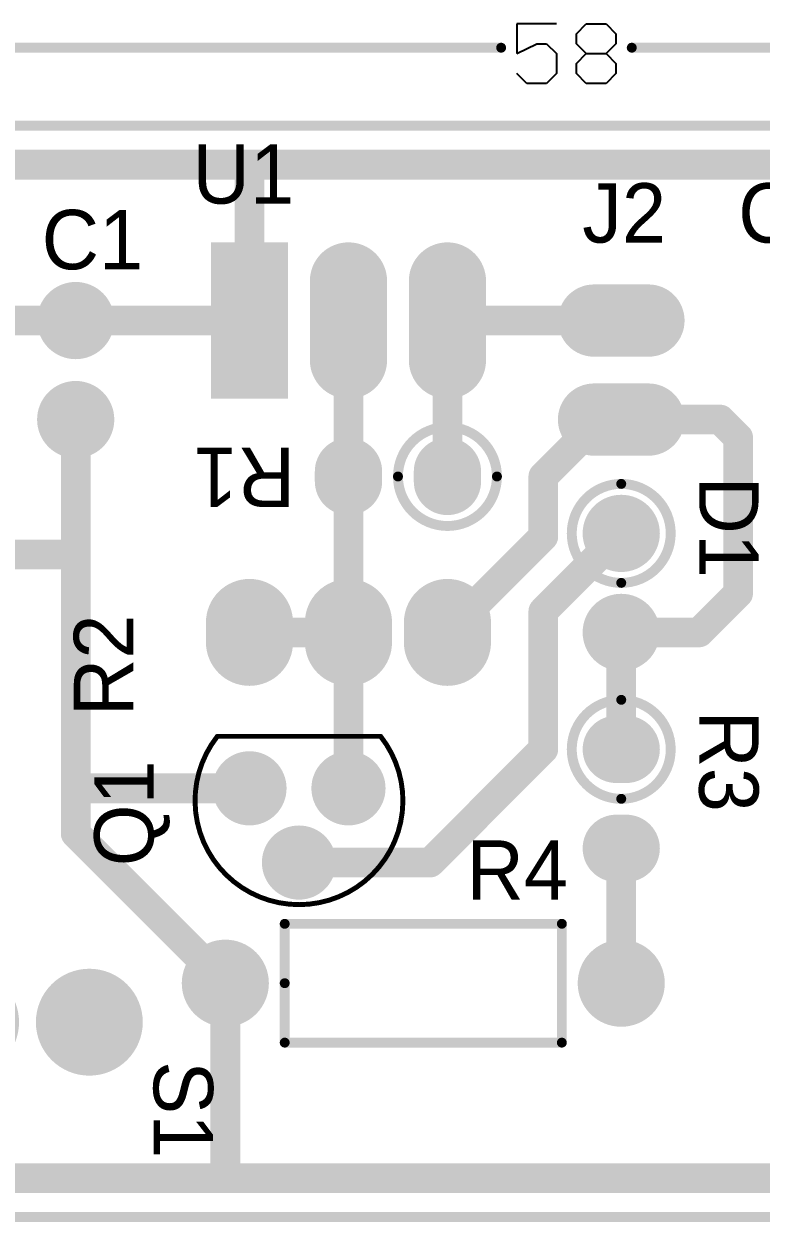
# Model space of a CAD drawing. Header units: millimetres. Extents: x 9.9 to 70.9, y 5.9 to 36.6.
# Drawn here: x 24.67 to 43.59, y 5.87 to 36.61 of the extents above; entities that cross this region are included whole.
import ezdxf

# ---------------------------------------------------------------- set-up
doc = ezdxf.new("R2010")
doc.units = ezdxf.units.MM
for name, color, linetype in [('BottomLayer', 5, 'Continuous'), ('BottomSolder', 6, 'Continuous'), ('Mechanical1', 6, 'Continuous'), ('MultiLayer', 9, 'Continuous'), ('PadHoleLayer', 156, 'Continuous'), ('TopLayer', 1, 'Continuous'), ('TopOverlay', 2, 'Continuous'), ('TopSolder', 216, 'Continuous')]:
    doc.layers.add(name, color=color, linetype=linetype)

# ---------------------------------------------------------------- blocks, each defined once
blk = doc.blocks.new('CAP_CER_1')
at = {"layer": 'BottomLayer', "const_width": 0.8889999999999999}
for points in [[(-2.0955, 0, 1), (-1.2065, 0, 1)], [(0.4445, 0, 1), (1.3335, 0, 1)]]:
    blk.add_lwpolyline(points, format="xyb", close=True, dxfattribs=at)
at = {"layer": 'BottomSolder', "const_width": 0.9905999999999999}
for points in [[(-2.1463, 0, 1), (-1.1557, 0, 1)], [(0.3937, 0, 1), (1.3843, 0, 1)]]:
    blk.add_lwpolyline(points, format="xyb", close=True, dxfattribs=at)
at = {"layer": 'MultiLayer', "const_width": 0.8889999999999999}
for points in [[(-2.0955, 0, 1), (-1.2065, 0, 1)], [(0.4445, 0, 1), (1.3335, 0, 1)]]:
    blk.add_lwpolyline(points, format="xyb", close=True, dxfattribs=at)
at = {"layer": 'PadHoleLayer', "const_width": 0.3999992}
for points in [[(-1.8509996, 0, 1), (-1.4510004, 0, 1)], [(0.6890004, 0, 1), (1.0889996, 0, 1)]]:
    blk.add_lwpolyline(points, format="xyb", close=True, dxfattribs=at)
at = {"layer": 'TopLayer', "const_width": 0.8889999999999999}
for points in [[(-2.0955, 0, 1), (-1.2065, 0, 1)], [(0.4445, 0, 1), (1.3335, 0, 1)]]:
    blk.add_lwpolyline(points, format="xyb", close=True, dxfattribs=at)
at = {"layer": 'TopSolder', "const_width": 0.9905999999999999}
for points in [[(-2.1463, 0, 1), (-1.1557, 0, 1)], [(0.3937, 0, 1), (1.3843, 0, 1)]]:
    blk.add_lwpolyline(points, format="xyb", close=True, dxfattribs=at)
blk = doc.blocks.new('DO_41_VERTICAL_5')
at = {"layer": 'BottomLayer', "const_width": 0.8889999999999999}
for points in [[(-1.7145, 0, 1), (-0.8254999999999999, 0, 1)], [(0.8254999999999999, 0, 1), (1.7145, 0, 1)]]:
    blk.add_lwpolyline(points, format="xyb", close=True, dxfattribs=at)
at = {"layer": 'BottomSolder', "const_width": 0.9905999999999999}
for points in [[(-1.7653, 0, 1), (-0.7746999999999999, 0, 1)], [(0.7746999999999999, 0, 1), (1.7653, 0, 1)]]:
    blk.add_lwpolyline(points, format="xyb", close=True, dxfattribs=at)
at = {"layer": 'MultiLayer', "const_width": 0.8889999999999999}
for points in [[(-1.7145, 0, 1), (-0.8254999999999999, 0, 1)], [(0.8254999999999999, 0, 1), (1.7145, 0, 1)]]:
    blk.add_lwpolyline(points, format="xyb", close=True, dxfattribs=at)
at = {"layer": 'PadHoleLayer', "const_width": 0.499999}
for points in [[(-1.5199995, 0, 1), (-1.0200005, 0, 1)], [(1.0200005, 0, 1), (1.5199995, 0, 1)]]:
    blk.add_lwpolyline(points, format="xyb", close=True, dxfattribs=at)
at = {"layer": 'TopLayer', "const_width": 0.8889999999999999}
for points in [[(-1.7145, 0, 1), (-0.8254999999999999, 0, 1)], [(0.8254999999999999, 0, 1), (1.7145, 0, 1)]]:
    blk.add_lwpolyline(points, format="xyb", close=True, dxfattribs=at)
at = {"layer": 'TopOverlay'}
for points, const_width in [([(2.54, 0, 1), (0, 0, 1)], 0.254), ([(-0.0635, 0, 1), (0.0635, 0, 1)], 0.127), ([(2.4765, 0, 1), (2.6035, 0, 1)], 0.127)]:
    blk.add_lwpolyline(points, format="xyb", close=True, dxfattribs=dict(at, const_width=const_width))
at = {"layer": 'TopSolder', "const_width": 0.9905999999999999}
for points in [[(-1.7653, 0, 1), (-0.7746999999999999, 0, 1)], [(0.7746999999999999, 0, 1), (1.7653, 0, 1)]]:
    blk.add_lwpolyline(points, format="xyb", close=True, dxfattribs=at)
blk = doc.blocks.new('HEADER_1X2_8')
at = {"layer": 'BottomLayer', "const_width": 1.651}
for points in [[(0.6985, 1.27), (-0.6985, 1.27)], [(0.6985, -1.27), (-0.6985, -1.27)]]:
    blk.add_lwpolyline(points, dxfattribs=at)
at = {"layer": 'BottomLayer', "const_width": 0.8254999999999999}
for points in [[(-1.11125, 1.27, 1), (-0.28575, 1.27, 1)], [(0.28575, 1.27, 1), (1.11125, 1.27, 1)], [(-1.11125, -1.27, 1), (-0.28575, -1.27, 1)], [(0.28575, -1.27, 1), (1.11125, -1.27, 1)]]:
    blk.add_lwpolyline(points, format="xyb", close=True, dxfattribs=at)
at = {"layer": 'BottomSolder', "const_width": 1.8542}
for points in [[(0.6985, 1.27), (-0.6985, 1.27)], [(0.6985, -1.27), (-0.6985, -1.27)]]:
    blk.add_lwpolyline(points, dxfattribs=at)
at = {"layer": 'BottomSolder', "const_width": 0.9270999999999999}
for points in [[(-1.16205, 1.27, 1), (-0.23495, 1.27, 1)], [(0.23495, 1.27, 1), (1.16205, 1.27, 1)], [(-1.16205, -1.27, 1), (-0.23495, -1.27, 1)], [(0.23495, -1.27, 1), (1.16205, -1.27, 1)]]:
    blk.add_lwpolyline(points, format="xyb", close=True, dxfattribs=at)
at = {"layer": 'MultiLayer', "const_width": 1.651}
for points in [[(0.6985, 1.27), (-0.6985, 1.27)], [(0.6985, -1.27), (-0.6985, -1.27)]]:
    blk.add_lwpolyline(points, dxfattribs=at)
at = {"layer": 'MultiLayer', "const_width": 0.8254999999999999}
for points in [[(-1.11125, 1.27, 1), (-0.28575, 1.27, 1)], [(0.28575, 1.27, 1), (1.11125, 1.27, 1)], [(-1.11125, -1.27, 1), (-0.28575, -1.27, 1)], [(0.28575, -1.27, 1), (1.11125, -1.27, 1)]]:
    blk.add_lwpolyline(points, format="xyb", close=True, dxfattribs=at)
at = {"layer": 'PadHoleLayer', "const_width": 0.4499991}
for points in [[(-0.22500082, 1.27, 1), (0.22500082, 1.27, 1)], [(-0.22500082, -1.27, 1), (0.22500082, -1.27, 1)]]:
    blk.add_lwpolyline(points, format="xyb", close=True, dxfattribs=at)
at = {"layer": 'TopLayer', "const_width": 1.651}
for points in [[(0.6985, 1.27), (-0.6985, 1.27)], [(0.6985, -1.27), (-0.6985, -1.27)]]:
    blk.add_lwpolyline(points, dxfattribs=at)
at = {"layer": 'TopLayer', "const_width": 0.8254999999999999}
for points in [[(-1.11125, 1.27, 1), (-0.28575, 1.27, 1)], [(0.28575, 1.27, 1), (1.11125, 1.27, 1)], [(-1.11125, -1.27, 1), (-0.28575, -1.27, 1)], [(0.28575, -1.27, 1), (1.11125, -1.27, 1)]]:
    blk.add_lwpolyline(points, format="xyb", close=True, dxfattribs=at)
at = {"layer": 'TopSolder', "const_width": 1.8542}
for points in [[(0.6985, 1.27), (-0.6985, 1.27)], [(0.6985, -1.27), (-0.6985, -1.27)]]:
    blk.add_lwpolyline(points, dxfattribs=at)
at = {"layer": 'TopSolder', "const_width": 0.9270999999999999}
for points in [[(-1.16205, 1.27, 1), (-0.23495, 1.27, 1)], [(0.23495, 1.27, 1), (1.16205, 1.27, 1)], [(-1.16205, -1.27, 1), (-0.23495, -1.27, 1)], [(0.23495, -1.27, 1), (1.16205, -1.27, 1)]]:
    blk.add_lwpolyline(points, format="xyb", close=True, dxfattribs=at)
blk = doc.blocks.new('TO_92_10')
at = {"layer": 'BottomLayer', "const_width": 0.8499983}
for points in [[(-0.42500042, 0.9524999999999999, 1), (0.42500042, 0.9524999999999999, 1)], [(-1.69500042, -0.9524999999999999, 1), (-0.84499958, -0.9524999999999999, 1)], [(0.84499958, -0.9524999999999999, 1), (1.69500042, -0.9524999999999999, 1)]]:
    blk.add_lwpolyline(points, format="xyb", close=True, dxfattribs=at)
at = {"layer": 'BottomSolder', "const_width": 0.9515982999999999}
for points in [[(-0.4758004199999999, 0.9524999999999999, 1), (0.4758004199999999, 0.9524999999999999, 1)], [(-1.74580042, -0.9524999999999999, 1), (-0.7941995799999999, -0.9524999999999999, 1)], [(0.7941995799999999, -0.9524999999999999, 1), (1.74580042, -0.9524999999999999, 1)]]:
    blk.add_lwpolyline(points, format="xyb", close=True, dxfattribs=at)
at = {"layer": 'MultiLayer', "const_width": 0.8499983}
for points in [[(-0.42500042, 0.9524999999999999, 1), (0.42500042, 0.9524999999999999, 1)], [(-1.69500042, -0.9524999999999999, 1), (-0.84499958, -0.9524999999999999, 1)], [(0.84499958, -0.9524999999999999, 1), (1.69500042, -0.9524999999999999, 1)]]:
    blk.add_lwpolyline(points, format="xyb", close=True, dxfattribs=at)
at = {"layer": 'PadHoleLayer', "const_width": 0.3999992}
for points in [[(-0.1999996, 0.9524999999999999, 1), (0.1999996, 0.9524999999999999, 1)], [(-1.4699996, -0.9524999999999999, 1), (-1.0700004, -0.9524999999999999, 1)], [(1.0700004, -0.9524999999999999, 1), (1.4699996, -0.9524999999999999, 1)]]:
    blk.add_lwpolyline(points, format="xyb", close=True, dxfattribs=at)
at = {"layer": 'TopLayer', "const_width": 0.8499983}
for points in [[(-0.42500042, 0.9524999999999999, 1), (0.42500042, 0.9524999999999999, 1)], [(-1.69500042, -0.9524999999999999, 1), (-0.84499958, -0.9524999999999999, 1)], [(0.84499958, -0.9524999999999999, 1), (1.69500042, -0.9524999999999999, 1)]]:
    blk.add_lwpolyline(points, format="xyb", close=True, dxfattribs=at)
at = {"layer": 'TopOverlay', "const_width": 0.127}
blk.add_lwpolyline([(-2.09447892, -2.28598476, -2.055919774864083), (2.10159854, -2.27694744)], format="xyb", dxfattribs=at)
blk.add_lwpolyline([(2.09449924, -2.286), (-2.09449924, -2.286)], dxfattribs=at)
at = {"layer": 'TopOverlay', "const_width": 0.0635}
for points in [[(-2.12624924, -2.286, 1), (-2.06274924, -2.286, 1)], [(-2.12622892, -2.28598476, 1), (-2.06272892, -2.28598476, 1)], [(2.06274924, -2.286, 1), (2.12624924, -2.286, 1)], [(2.06984854, -2.27694744, 1), (2.13334854, -2.27694744, 1)]]:
    blk.add_lwpolyline(points, format="xyb", close=True, dxfattribs=at)
at = {"layer": 'TopSolder', "const_width": 0.9515982999999999}
for points in [[(-0.4758004199999999, 0.9524999999999999, 1), (0.4758004199999999, 0.9524999999999999, 1)], [(-1.74580042, -0.9524999999999999, 1), (-0.7941995799999999, -0.9524999999999999, 1)], [(0.7941995799999999, -0.9524999999999999, 1), (1.74580042, -0.9524999999999999, 1)]]:
    blk.add_lwpolyline(points, format="xyb", close=True, dxfattribs=at)
blk = doc.blocks.new('RES_VERTICAL_12')
at = {"layer": 'BottomLayer', "const_width": 1.524}
for points in [[(-1.27, 0.127), (-1.27, -0.127)], [(1.27, 0.127), (1.27, -0.127)]]:
    blk.add_lwpolyline(points, dxfattribs=at)
at = {"layer": 'BottomLayer', "const_width": 0.762}
for points in [[(-1.651, 0.127, 1), (-0.8889999999999999, 0.127, 1)], [(-1.651, -0.127, 1), (-0.8889999999999999, -0.127, 1)], [(0.8889999999999999, 0.127, 1), (1.651, 0.127, 1)], [(0.8889999999999999, -0.127, 1), (1.651, -0.127, 1)]]:
    blk.add_lwpolyline(points, format="xyb", close=True, dxfattribs=at)
at = {"layer": 'BottomSolder', "const_width": 1.7272}
for points in [[(-1.27, 0.127), (-1.27, -0.127)], [(1.27, 0.127), (1.27, -0.127)]]:
    blk.add_lwpolyline(points, dxfattribs=at)
at = {"layer": 'BottomSolder', "const_width": 0.8635999999999999}
for points in [[(-1.7018, 0.127, 1), (-0.8382, 0.127, 1)], [(0.8382, 0.127, 1), (1.7018, 0.127, 1)], [(-1.7018, -0.127, 1), (-0.8382, -0.127, 1)], [(0.8382, -0.127, 1), (1.7018, -0.127, 1)]]:
    blk.add_lwpolyline(points, format="xyb", close=True, dxfattribs=at)
at = {"layer": 'MultiLayer', "const_width": 1.524}
for points in [[(-1.27, 0.127), (-1.27, -0.127)], [(1.27, 0.127), (1.27, -0.127)]]:
    blk.add_lwpolyline(points, dxfattribs=at)
at = {"layer": 'MultiLayer', "const_width": 0.762}
for points in [[(-1.651, 0.127, 1), (-0.8889999999999999, 0.127, 1)], [(-1.651, -0.127, 1), (-0.8889999999999999, -0.127, 1)], [(0.8889999999999999, 0.127, 1), (1.651, 0.127, 1)], [(0.8889999999999999, -0.127, 1), (1.651, -0.127, 1)]]:
    blk.add_lwpolyline(points, format="xyb", close=True, dxfattribs=at)
at = {"layer": 'PadHoleLayer', "const_width": 0.3999992}
for points in [[(-1.4699996, 0, 1), (-1.0700004, 0, 1)], [(1.0700004, 0, 1), (1.4699996, 0, 1)]]:
    blk.add_lwpolyline(points, format="xyb", close=True, dxfattribs=at)
at = {"layer": 'TopLayer', "const_width": 1.524}
for points in [[(-1.27, 0.127), (-1.27, -0.127)], [(1.27, 0.127), (1.27, -0.127)]]:
    blk.add_lwpolyline(points, dxfattribs=at)
at = {"layer": 'TopLayer', "const_width": 0.762}
for points in [[(-1.651, 0.127, 1), (-0.8889999999999999, 0.127, 1)], [(-1.651, -0.127, 1), (-0.8889999999999999, -0.127, 1)], [(0.8889999999999999, 0.127, 1), (1.651, 0.127, 1)], [(0.8889999999999999, -0.127, 1), (1.651, -0.127, 1)]]:
    blk.add_lwpolyline(points, format="xyb", close=True, dxfattribs=at)
at = {"layer": 'TopOverlay'}
for points, const_width in [([(2.54, 0, 1), (0, 0, 1)], 0.254), ([(-0.0635, 0, 1), (0.0635, 0, 1)], 0.127), ([(2.4765, 0, 1), (2.6035, 0, 1)], 0.127)]:
    blk.add_lwpolyline(points, format="xyb", close=True, dxfattribs=dict(at, const_width=const_width))
at = {"layer": 'TopSolder', "const_width": 1.7272}
for points in [[(-1.27, 0.127), (-1.27, -0.127)], [(1.27, 0.127), (1.27, -0.127)]]:
    blk.add_lwpolyline(points, dxfattribs=at)
at = {"layer": 'TopSolder', "const_width": 0.8635999999999999}
for points in [[(-1.7018, 0.127, 1), (-0.8382, 0.127, 1)], [(0.8382, 0.127, 1), (1.7018, 0.127, 1)], [(-1.7018, -0.127, 1), (-0.8382, -0.127, 1)], [(0.8382, -0.127, 1), (1.7018, -0.127, 1)]]:
    blk.add_lwpolyline(points, format="xyb", close=True, dxfattribs=at)
blk = doc.blocks.new('TRIMPOT_13')
at = {"layer": 'BottomLayer', "const_width": 2.032}
for points in [[(-2.54, -0.254), (-2.54, 0.254)], [(0, -0.254), (0, 0.254)], [(2.54, -0.254), (2.54, 0.254)]]:
    blk.add_lwpolyline(points, dxfattribs=at)
at = {"layer": 'BottomLayer', "const_width": 1.016}
for points in [[(-3.048, 0.254, 1), (-2.032, 0.254, 1)], [(-0.508, 0.254, 1), (0.508, 0.254, 1)], [(2.032, 0.254, 1), (3.048, 0.254, 1)], [(-3.048, -0.254, 1), (-2.032, -0.254, 1)], [(-0.508, -0.254, 1), (0.508, -0.254, 1)], [(2.032, -0.254, 1), (3.048, -0.254, 1)]]:
    blk.add_lwpolyline(points, format="xyb", close=True, dxfattribs=at)
at = {"layer": 'BottomSolder', "const_width": 2.2352}
for points in [[(-2.54, -0.254), (-2.54, 0.254)], [(0, -0.254), (0, 0.254)], [(2.54, -0.254), (2.54, 0.254)]]:
    blk.add_lwpolyline(points, dxfattribs=at)
at = {"layer": 'BottomSolder', "const_width": 1.1176}
for points in [[(-3.0988, 0.254, 1), (-1.9812, 0.254, 1)], [(-0.5588, 0.254, 1), (0.5588, 0.254, 1)], [(1.9812, 0.254, 1), (3.0988, 0.254, 1)], [(-3.0988, -0.254, 1), (-1.9812, -0.254, 1)], [(-0.5588, -0.254, 1), (0.5588, -0.254, 1)], [(1.9812, -0.254, 1), (3.0988, -0.254, 1)]]:
    blk.add_lwpolyline(points, format="xyb", close=True, dxfattribs=at)
at = {"layer": 'MultiLayer', "const_width": 2.032}
for points in [[(-2.54, -0.254), (-2.54, 0.254)], [(0, -0.254), (0, 0.254)], [(2.54, -0.254), (2.54, 0.254)]]:
    blk.add_lwpolyline(points, dxfattribs=at)
at = {"layer": 'MultiLayer', "const_width": 1.016}
for points in [[(-3.048, 0.254, 1), (-2.032, 0.254, 1)], [(-0.508, 0.254, 1), (0.508, 0.254, 1)], [(2.032, 0.254, 1), (3.048, 0.254, 1)], [(-3.048, -0.254, 1), (-2.032, -0.254, 1)], [(-0.508, -0.254, 1), (0.508, -0.254, 1)], [(2.032, -0.254, 1), (3.048, -0.254, 1)]]:
    blk.add_lwpolyline(points, format="xyb", close=True, dxfattribs=at)
at = {"layer": 'PadHoleLayer', "const_width": 0.3175}
for points in [[(-2.69875, 0, 1), (-2.38125, 0, 1)], [(-0.15875, 0, 1), (0.15875, 0, 1)], [(2.38125, 0, 1), (2.69875, 0, 1)]]:
    blk.add_lwpolyline(points, format="xyb", close=True, dxfattribs=at)
at = {"layer": 'TopLayer', "const_width": 2.032}
for points in [[(-2.54, -0.254), (-2.54, 0.254)], [(0, -0.254), (0, 0.254)], [(2.54, -0.254), (2.54, 0.254)]]:
    blk.add_lwpolyline(points, dxfattribs=at)
at = {"layer": 'TopLayer', "const_width": 1.016}
for points in [[(-3.048, 0.254, 1), (-2.032, 0.254, 1)], [(-0.508, 0.254, 1), (0.508, 0.254, 1)], [(2.032, 0.254, 1), (3.048, 0.254, 1)], [(-3.048, -0.254, 1), (-2.032, -0.254, 1)], [(-0.508, -0.254, 1), (0.508, -0.254, 1)], [(2.032, -0.254, 1), (3.048, -0.254, 1)]]:
    blk.add_lwpolyline(points, format="xyb", close=True, dxfattribs=at)
at = {"layer": 'TopSolder', "const_width": 2.2352}
for points in [[(-2.54, -0.254), (-2.54, 0.254)], [(0, -0.254), (0, 0.254)], [(2.54, -0.254), (2.54, 0.254)]]:
    blk.add_lwpolyline(points, dxfattribs=at)
at = {"layer": 'TopSolder', "const_width": 1.1176}
for points in [[(-3.0988, 0.254, 1), (-1.9812, 0.254, 1)], [(-0.5588, 0.254, 1), (0.5588, 0.254, 1)], [(1.9812, 0.254, 1), (3.0988, 0.254, 1)], [(-3.0988, -0.254, 1), (-1.9812, -0.254, 1)], [(-0.5588, -0.254, 1), (0.5588, -0.254, 1)], [(1.9812, -0.254, 1), (3.0988, -0.254, 1)]]:
    blk.add_lwpolyline(points, format="xyb", close=True, dxfattribs=at)
blk = doc.blocks.new('RES_VERTICAL_14')
at = {"layer": 'BottomLayer', "const_width": 1.524}
for points in [[(-1.27, 0.127), (-1.27, -0.127)], [(1.27, 0.127), (1.27, -0.127)]]:
    blk.add_lwpolyline(points, dxfattribs=at)
at = {"layer": 'BottomLayer', "const_width": 0.762}
for points in [[(-1.651, 0.127, 1), (-0.8889999999999999, 0.127, 1)], [(-1.651, -0.127, 1), (-0.8889999999999999, -0.127, 1)], [(0.8889999999999999, 0.127, 1), (1.651, 0.127, 1)], [(0.8889999999999999, -0.127, 1), (1.651, -0.127, 1)]]:
    blk.add_lwpolyline(points, format="xyb", close=True, dxfattribs=at)
at = {"layer": 'BottomSolder', "const_width": 1.7272}
for points in [[(-1.27, 0.127), (-1.27, -0.127)], [(1.27, 0.127), (1.27, -0.127)]]:
    blk.add_lwpolyline(points, dxfattribs=at)
at = {"layer": 'BottomSolder', "const_width": 0.8635999999999999}
for points in [[(-1.7018, 0.127, 1), (-0.8382, 0.127, 1)], [(0.8382, 0.127, 1), (1.7018, 0.127, 1)], [(-1.7018, -0.127, 1), (-0.8382, -0.127, 1)], [(0.8382, -0.127, 1), (1.7018, -0.127, 1)]]:
    blk.add_lwpolyline(points, format="xyb", close=True, dxfattribs=at)
at = {"layer": 'MultiLayer', "const_width": 1.524}
for points in [[(-1.27, 0.127), (-1.27, -0.127)], [(1.27, 0.127), (1.27, -0.127)]]:
    blk.add_lwpolyline(points, dxfattribs=at)
at = {"layer": 'MultiLayer', "const_width": 0.762}
for points in [[(-1.651, 0.127, 1), (-0.8889999999999999, 0.127, 1)], [(-1.651, -0.127, 1), (-0.8889999999999999, -0.127, 1)], [(0.8889999999999999, 0.127, 1), (1.651, 0.127, 1)], [(0.8889999999999999, -0.127, 1), (1.651, -0.127, 1)]]:
    blk.add_lwpolyline(points, format="xyb", close=True, dxfattribs=at)
at = {"layer": 'PadHoleLayer', "const_width": 0.3999992}
for points in [[(-1.4699996, 0, 1), (-1.0700004, 0, 1)], [(1.0700004, 0, 1), (1.4699996, 0, 1)]]:
    blk.add_lwpolyline(points, format="xyb", close=True, dxfattribs=at)
at = {"layer": 'TopLayer', "const_width": 1.524}
for points in [[(-1.27, 0.127), (-1.27, -0.127)], [(1.27, 0.127), (1.27, -0.127)]]:
    blk.add_lwpolyline(points, dxfattribs=at)
at = {"layer": 'TopLayer', "const_width": 0.762}
for points in [[(-1.651, 0.127, 1), (-0.8889999999999999, 0.127, 1)], [(-1.651, -0.127, 1), (-0.8889999999999999, -0.127, 1)], [(0.8889999999999999, 0.127, 1), (1.651, 0.127, 1)], [(0.8889999999999999, -0.127, 1), (1.651, -0.127, 1)]]:
    blk.add_lwpolyline(points, format="xyb", close=True, dxfattribs=at)
at = {"layer": 'TopOverlay'}
for points, const_width in [([(2.54, 0, 1), (0, 0, 1)], 0.254), ([(-0.0635, 0, 1), (0.0635, 0, 1)], 0.127), ([(2.4765, 0, 1), (2.6035, 0, 1)], 0.127)]:
    blk.add_lwpolyline(points, format="xyb", close=True, dxfattribs=dict(at, const_width=const_width))
at = {"layer": 'TopSolder', "const_width": 1.7272}
for points in [[(-1.27, 0.127), (-1.27, -0.127)], [(1.27, 0.127), (1.27, -0.127)]]:
    blk.add_lwpolyline(points, dxfattribs=at)
at = {"layer": 'TopSolder', "const_width": 0.8635999999999999}
for points in [[(-1.7018, 0.127, 1), (-0.8382, 0.127, 1)], [(0.8382, 0.127, 1), (1.7018, 0.127, 1)], [(-1.7018, -0.127, 1), (-0.8382, -0.127, 1)], [(0.8382, -0.127, 1), (1.7018, -0.127, 1)]]:
    blk.add_lwpolyline(points, format="xyb", close=True, dxfattribs=at)
blk = doc.blocks.new('RES_A_____400____15')
at = {"layer": 'BottomLayer', "const_width": 1.016}
for points in [[(-0.508, 0, 1), (0.508, 0, 1)], [(9.652, 0, 1), (10.668, 0, 1)]]:
    blk.add_lwpolyline(points, format="xyb", close=True, dxfattribs=at)
at = {"layer": 'BottomSolder', "const_width": 1.1176}
for points in [[(-0.5588, 0, 1), (0.5588, 0, 1)], [(9.601199999999999, 0, 1), (10.7188, 0, 1)]]:
    blk.add_lwpolyline(points, format="xyb", close=True, dxfattribs=at)
at = {"layer": 'MultiLayer', "const_width": 1.016}
for points in [[(-0.508, 0, 1), (0.508, 0, 1)], [(9.652, 0, 1), (10.668, 0, 1)]]:
    blk.add_lwpolyline(points, format="xyb", close=True, dxfattribs=at)
at = {"layer": 'PadHoleLayer', "const_width": 0.3999992}
for points in [[(-0.1999996, 0, 1), (0.1999996, 0, 1)], [(9.9600004, 0, 1), (10.3599996, 0, 1)]]:
    blk.add_lwpolyline(points, format="xyb", close=True, dxfattribs=at)
at = {"layer": 'TopLayer', "const_width": 1.016}
for points in [[(-0.508, 0, 1), (0.508, 0, 1)], [(9.652, 0, 1), (10.668, 0, 1)]]:
    blk.add_lwpolyline(points, format="xyb", close=True, dxfattribs=at)
at = {"layer": 'TopOverlay', "const_width": 0.254}
for points in [[(1.524, 1.524), (8.636, 1.524)], [(1.524, 0), (1.524, 1.524)], [(8.636, -1.524), (8.636, 1.524)], [(1.524, -1.524), (1.524, 0)], [(1.524, -1.524), (8.636, -1.524)]]:
    blk.add_lwpolyline(points, dxfattribs=at)
at = {"layer": 'TopOverlay', "const_width": 0.127}
for points in [[(1.4605, 1.524, 1), (1.5875, 1.524, 1)], [(1.4605, 1.524, 1), (1.5875, 1.524, 1)], [(8.5725, 1.524, 1), (8.699499999999999, 1.524, 1)], [(8.5725, 1.524, 1), (8.699499999999999, 1.524, 1)], [(1.4605, 0, 1), (1.5875, 0, 1)], [(1.4605, 0, 1), (1.5875, 0, 1)], [(1.4605, -1.524, 1), (1.5875, -1.524, 1)], [(1.4605, -1.524, 1), (1.5875, -1.524, 1)], [(8.5725, -1.524, 1), (8.699499999999999, -1.524, 1)], [(8.5725, -1.524, 1), (8.699499999999999, -1.524, 1)]]:
    blk.add_lwpolyline(points, format="xyb", close=True, dxfattribs=at)
at = {"layer": 'TopSolder', "const_width": 1.1176}
for points in [[(-0.5588, 0, 1), (0.5588, 0, 1)], [(9.601199999999999, 0, 1), (10.7188, 0, 1)]]:
    blk.add_lwpolyline(points, format="xyb", close=True, dxfattribs=at)
blk = doc.blocks.new('SWITCH_20')
at = {"layer": 'BottomLayer', "const_width": 1.27}
for points in [[(-6.984999999999999, 0, 1), (-5.715, 0, 1)], [(-3.81, 0, 1), (-2.54, 0, 1)], [(-0.635, 0, 1), (0.635, 0, 1)], [(2.54, 0, 1), (3.81, 0, 1)], [(5.715, 0, 1), (6.984999999999999, 0, 1)]]:
    blk.add_lwpolyline(points, format="xyb", close=True, dxfattribs=at)
at = {"layer": 'BottomSolder', "const_width": 1.3716}
for points in [[(-7.035799999999999, 0, 1), (-5.6642, 0, 1)], [(-3.8608, 0, 1), (-2.4892, 0, 1)], [(-0.6858, 0, 1), (0.6858, 0, 1)], [(2.4892, 0, 1), (3.8608, 0, 1)], [(5.6642, 0, 1), (7.035799999999999, 0, 1)]]:
    blk.add_lwpolyline(points, format="xyb", close=True, dxfattribs=at)
at = {"layer": 'MultiLayer', "const_width": 1.27}
for points in [[(-6.984999999999999, 0, 1), (-5.715, 0, 1)], [(-3.81, 0, 1), (-2.54, 0, 1)], [(-0.635, 0, 1), (0.635, 0, 1)], [(2.54, 0, 1), (3.81, 0, 1)], [(5.715, 0, 1), (6.984999999999999, 0, 1)]]:
    blk.add_lwpolyline(points, format="xyb", close=True, dxfattribs=at)
at = {"layer": 'PadHoleLayer'}
for points, const_width in [([(-6.72500052, 0, 1), (-5.974999479999999, 0, 1)], 0.7499985), ([(5.974999479999999, 0, 1), (6.72500052, 0, 1)], 0.7499985), ([(-3.4249995, 0, 1), (-2.9250005, 0, 1)], 0.499999), ([(-0.2499995, 0, 1), (0.2499995, 0, 1)], 0.499999), ([(2.9250005, 0, 1), (3.4249995, 0, 1)], 0.499999)]:
    blk.add_lwpolyline(points, format="xyb", close=True, dxfattribs=dict(at, const_width=const_width))
at = {"layer": 'TopLayer', "const_width": 1.27}
for points in [[(-6.984999999999999, 0, 1), (-5.715, 0, 1)], [(-3.81, 0, 1), (-2.54, 0, 1)], [(-0.635, 0, 1), (0.635, 0, 1)], [(2.54, 0, 1), (3.81, 0, 1)], [(5.715, 0, 1), (6.984999999999999, 0, 1)]]:
    blk.add_lwpolyline(points, format="xyb", close=True, dxfattribs=at)
at = {"layer": 'TopSolder', "const_width": 1.3716}
for points in [[(-7.035799999999999, 0, 1), (-5.6642, 0, 1)], [(-3.8608, 0, 1), (-2.4892, 0, 1)], [(-0.6858, 0, 1), (0.6858, 0, 1)], [(2.4892, 0, 1), (3.8608, 0, 1)], [(5.6642, 0, 1), (7.035799999999999, 0, 1)]]:
    blk.add_lwpolyline(points, format="xyb", close=True, dxfattribs=at)
blk = doc.blocks.new('TO_220_21')
at = {"layer": 'BottomLayer', "const_width": 1.778}
for points in [[(1.016, -2.54), (-1.016, -2.54)], [(1.016, -5.08), (-1.016, -5.08)]]:
    blk.add_lwpolyline(points, dxfattribs=at)
at = {"layer": 'BottomLayer', "const_width": 0.8889999999999999}
for points in [[(-1.4605, -2.54, 1), (-0.5715, -2.54, 1)], [(0.5715, -2.54, 1), (1.4605, -2.54, 1)], [(-1.4605, -5.08, 1), (-0.5715, -5.08, 1)], [(0.5715, -5.08, 1), (1.4605, -5.08, 1)]]:
    blk.add_lwpolyline(points, format="xyb", close=True, dxfattribs=at)
at = {"layer": 'BottomLayer'}
blk.add_solid([(-1.905, -0.8889999999999999), (1.905, -0.8889999999999999), (-1.905, 0.8889999999999999), (1.905, 0.8889999999999999)], dxfattribs=at)
at = {"layer": 'BottomSolder', "const_width": 1.9812}
for points in [[(1.016, -2.54), (-1.016, -2.54)], [(1.016, -5.08), (-1.016, -5.08)]]:
    blk.add_lwpolyline(points, dxfattribs=at)
at = {"layer": 'BottomSolder', "const_width": 0.9905999999999999}
for points in [[(-1.5113, -2.54, 1), (-0.5206999999999999, -2.54, 1)], [(0.5206999999999999, -2.54, 1), (1.5113, -2.54, 1)], [(-1.5113, -5.08, 1), (-0.5206999999999999, -5.08, 1)], [(0.5206999999999999, -5.08, 1), (1.5113, -5.08, 1)]]:
    blk.add_lwpolyline(points, format="xyb", close=True, dxfattribs=at)
at = {"layer": 'BottomSolder'}
blk.add_solid([(-2.0066, -0.9905999999999999), (2.0066, -0.9905999999999999), (-2.0066, 0.9905999999999999), (2.0066, 0.9905999999999999)], dxfattribs=at)
at = {"layer": 'MultiLayer', "const_width": 1.778}
for points in [[(1.016, -2.54), (-1.016, -2.54)], [(1.016, -5.08), (-1.016, -5.08)]]:
    blk.add_lwpolyline(points, dxfattribs=at)
at = {"layer": 'MultiLayer', "const_width": 0.8889999999999999}
for points in [[(-1.4605, -2.54, 1), (-0.5715, -2.54, 1)], [(0.5715, -2.54, 1), (1.4605, -2.54, 1)], [(-1.4605, -5.08, 1), (-0.5715, -5.08, 1)], [(0.5715, -5.08, 1), (1.4605, -5.08, 1)]]:
    blk.add_lwpolyline(points, format="xyb", close=True, dxfattribs=at)
at = {"layer": 'MultiLayer'}
blk.add_solid([(-1.905, -0.8889999999999999), (1.905, -0.8889999999999999), (-1.905, 0.8889999999999999), (1.905, 0.8889999999999999)], dxfattribs=at)
at = {"layer": 'PadHoleLayer', "const_width": 0.4499991}
for points in [[(-0.22500082, 0, 1), (0.22500082, 0, 1)], [(-0.22500082, -2.54, 1), (0.22500082, -2.54, 1)], [(-0.22500082, -5.08, 1), (0.22500082, -5.08, 1)]]:
    blk.add_lwpolyline(points, format="xyb", close=True, dxfattribs=at)
at = {"layer": 'TopLayer', "const_width": 1.778}
for points in [[(1.016, -2.54), (-1.016, -2.54)], [(1.016, -5.08), (-1.016, -5.08)]]:
    blk.add_lwpolyline(points, dxfattribs=at)
at = {"layer": 'TopLayer', "const_width": 0.8889999999999999}
for points in [[(-1.4605, -2.54, 1), (-0.5715, -2.54, 1)], [(0.5715, -2.54, 1), (1.4605, -2.54, 1)], [(-1.4605, -5.08, 1), (-0.5715, -5.08, 1)], [(0.5715, -5.08, 1), (1.4605, -5.08, 1)]]:
    blk.add_lwpolyline(points, format="xyb", close=True, dxfattribs=at)
at = {"layer": 'TopLayer'}
blk.add_solid([(-1.905, -0.8889999999999999), (1.905, -0.8889999999999999), (-1.905, 0.8889999999999999), (1.905, 0.8889999999999999)], dxfattribs=at)
at = {"layer": 'TopSolder', "const_width": 1.9812}
for points in [[(1.016, -2.54), (-1.016, -2.54)], [(1.016, -5.08), (-1.016, -5.08)]]:
    blk.add_lwpolyline(points, dxfattribs=at)
at = {"layer": 'TopSolder', "const_width": 0.9905999999999999}
for points in [[(-1.5113, -2.54, 1), (-0.5206999999999999, -2.54, 1)], [(0.5206999999999999, -2.54, 1), (1.5113, -2.54, 1)], [(-1.5113, -5.08, 1), (-0.5206999999999999, -5.08, 1)], [(0.5206999999999999, -5.08, 1), (1.5113, -5.08, 1)]]:
    blk.add_lwpolyline(points, format="xyb", close=True, dxfattribs=at)
at = {"layer": 'TopSolder'}
blk.add_solid([(-2.0066, -0.9905999999999999), (2.0066, -0.9905999999999999), (-2.0066, 0.9905999999999999), (2.0066, 0.9905999999999999)], dxfattribs=at)

msp = doc.modelspace()

# ---------------------------------------------------------------- linework, layer by layer
at = {"layer": 'BottomLayer', "const_width": 0.762}
for points in [[(19.0000001, 33.00000004), (30.46000004, 33.00000004)], [(30.46000004, 29.00000042), (30.46000004, 33.00000004)], [(30.46000004, 33.00000004), (52.00000014, 33.00000004)], [(22.00000172, 29.00000042), (25.9999988, 29.00000042)], [(25.9999988, 29.00000042), (30.46000004, 29.00000042)], [(33.00000004, 25.0000008), (33.00000004, 29.00000042)], [(35.54000004, 29.00000042), (39.99999874, 29.00000042)], [(35.54000004, 25.0000008), (35.54000004, 29.00000042)], [(25.9999988, 22.99999972), (25.9999988, 26.46000042)], [(38.0000002, 25.0000008), (39.45999982, 26.46000042)], [(39.45999982, 26.46000042), (39.99999874, 26.46000042)], [(39.99999874, 26.46000042), (42.53999873999999, 26.46000042)], [(42.53999873999999, 26.46000042), (43.00000035999999, 25.9999988)], [(43.00000035999999, 22.00000172), (43.00000035999999, 25.9999988)], [(33.00000004, 21.00000118), (33.00000004, 25.0000008)], [(38.0000002, 23.46000134), (38.0000002, 25.0000008)], [(35.54000004, 21.00000118), (38.0000002, 23.46000134)], [(38.0000002, 21.5400001), (40.00000128, 23.54000118)], [(22.99999972, 22.99999972), (25.9999988, 22.99999972)], [(25.9999988, 16.99999902), (25.9999988, 22.99999972)], [(41.99999982, 21.00000118), (43.00000035999999, 22.00000172)], [(38.0000002, 17.99999956), (38.0000002, 21.5400001)], [(30.46000004, 21.00000118), (33.00000004, 21.00000118)], [(33.00000004, 16.99999902), (33.00000004, 21.00000118)], [(40.00000128, 17.99999956), (40.00000128, 21.00000118)], [(40.00000128, 21.00000118), (41.99999982, 21.00000118)], [(35.09499966, 15.09499902), (38.0000002, 17.99999956)], [(25.9999988, 16.99999902), (30.46000004, 16.99999902)], [(25.9999988, 15.84000134), (25.9999988, 16.99999902)], [(25.9999988, 15.84000134), (29.84000128, 11.99999886)], [(40.00000128, 11.99999886), (40.00000128, 15.45999956)], [(31.73000004, 15.09499902), (35.09499966, 15.09499902)], [(29.84000128, 7.00000124), (29.84000128, 11.99999886)], [(12.9999994, 7.00000124), (29.84000128, 7.00000124)], [(29.84000128, 7.00000124), (45.00000144, 7.00000124)]]:
    msp.add_lwpolyline(points, dxfattribs=at)
at = {"layer": 'BottomLayer', "const_width": 0.381}
for points in [[(30.26950004, 33.00000004, 1), (30.65050004, 33.00000004, 1)], [(30.26950004, 33.00000004, 1), (30.65050004, 33.00000004, 1)], [(30.26950004, 33.00000004, 1), (30.65050004, 33.00000004, 1)], [(25.8094988, 29.00000042, 1), (26.1904988, 29.00000042, 1)], [(25.8094988, 29.00000042, 1), (26.1904988, 29.00000042, 1)], [(30.26950004, 29.00000042, 1), (30.65050004, 29.00000042, 1)], [(30.26950004, 29.00000042, 1), (30.65050004, 29.00000042, 1)], [(32.80950004, 29.00000042, 1), (33.19050004, 29.00000042, 1)], [(35.34950004, 29.00000042, 1), (35.73050004, 29.00000042, 1)], [(35.34950004, 29.00000042, 1), (35.73050004, 29.00000042, 1)], [(39.80949874, 29.00000042, 1), (40.19049874, 29.00000042, 1)], [(25.8094988, 26.46000042, 1), (26.1904988, 26.46000042, 1)], [(39.26949982, 26.46000042, 1), (39.65049982, 26.46000042, 1)], [(39.26949982, 26.46000042, 1), (39.65049982, 26.46000042, 1)], [(39.80949874, 26.46000042, 1), (40.19049874, 26.46000042, 1)], [(39.80949874, 26.46000042, 1), (40.19049874, 26.46000042, 1)], [(42.34949873999999, 26.46000042, 1), (42.73049873999999, 26.46000042, 1)], [(42.34949873999999, 26.46000042, 1), (42.73049873999999, 26.46000042, 1)], [(42.80950035999999, 25.9999988, 1), (43.19050035999999, 25.9999988, 1)], [(42.80950035999999, 25.9999988, 1), (43.19050035999999, 25.9999988, 1)], [(32.80950004, 25.0000008, 1), (33.19050004, 25.0000008, 1)], [(32.80950004, 25.0000008, 1), (33.19050004, 25.0000008, 1)], [(35.34950004, 25.0000008, 1), (35.73050004, 25.0000008, 1)], [(37.8095002, 25.0000008, 1), (38.1905002, 25.0000008, 1)], [(37.8095002, 25.0000008, 1), (38.1905002, 25.0000008, 1)], [(37.8095002, 23.46000134, 1), (38.1905002, 23.46000134, 1)], [(37.8095002, 23.46000134, 1), (38.1905002, 23.46000134, 1)], [(39.80950128, 23.54000118, 1), (40.19050128, 23.54000118, 1)], [(25.8094988, 22.99999972, 1), (26.1904988, 22.99999972, 1)], [(25.8094988, 22.99999972, 1), (26.1904988, 22.99999972, 1)], [(25.8094988, 22.99999972, 1), (26.1904988, 22.99999972, 1)], [(42.80950035999999, 22.00000172, 1), (43.19050035999999, 22.00000172, 1)], [(42.80950035999999, 22.00000172, 1), (43.19050035999999, 22.00000172, 1)], [(37.8095002, 21.5400001, 1), (38.1905002, 21.5400001, 1)], [(37.8095002, 21.5400001, 1), (38.1905002, 21.5400001, 1)], [(30.26950004, 21.00000118, 1), (30.65050004, 21.00000118, 1)], [(32.80950004, 21.00000118, 1), (33.19050004, 21.00000118, 1)], [(32.80950004, 21.00000118, 1), (33.19050004, 21.00000118, 1)], [(32.80950004, 21.00000118, 1), (33.19050004, 21.00000118, 1)], [(35.34950004, 21.00000118, 1), (35.73050004, 21.00000118, 1)], [(39.80950128, 21.00000118, 1), (40.19050128, 21.00000118, 1)], [(39.80950128, 21.00000118, 1), (40.19050128, 21.00000118, 1)], [(41.80949982, 21.00000118, 1), (42.19049982, 21.00000118, 1)], [(41.80949982, 21.00000118, 1), (42.19049982, 21.00000118, 1)], [(37.8095002, 17.99999956, 1), (38.1905002, 17.99999956, 1)], [(37.8095002, 17.99999956, 1), (38.1905002, 17.99999956, 1)], [(39.80950128, 17.99999956, 1), (40.19050128, 17.99999956, 1)], [(25.8094988, 16.99999902, 1), (26.1904988, 16.99999902, 1)], [(25.8094988, 16.99999902, 1), (26.1904988, 16.99999902, 1)], [(25.8094988, 16.99999902, 1), (26.1904988, 16.99999902, 1)], [(30.26950004, 16.99999902, 1), (30.65050004, 16.99999902, 1)], [(32.80950004, 16.99999902, 1), (33.19050004, 16.99999902, 1)], [(25.8094988, 15.84000134, 1), (26.1904988, 15.84000134, 1)], [(25.8094988, 15.84000134, 1), (26.1904988, 15.84000134, 1)], [(39.80950128, 15.45999956, 1), (40.19050128, 15.45999956, 1)], [(31.53950004, 15.09499902, 1), (31.92050004, 15.09499902, 1)], [(34.90449966, 15.09499902, 1), (35.28549966, 15.09499902, 1)], [(34.90449966, 15.09499902, 1), (35.28549966, 15.09499902, 1)], [(29.64950128, 11.99999886, 1), (30.03050128, 11.99999886, 1)], [(29.64950128, 11.99999886, 1), (30.03050128, 11.99999886, 1)], [(39.80950128, 11.99999886, 1), (40.19050128, 11.99999886, 1)], [(29.64950128, 7.00000124, 1), (30.03050128, 7.00000124, 1)], [(29.64950128, 7.00000124, 1), (30.03050128, 7.00000124, 1)], [(29.64950128, 7.00000124, 1), (30.03050128, 7.00000124, 1)]]:
    msp.add_lwpolyline(points, format="xyb", close=True, dxfattribs=at)
at = {"layer": 'Mechanical1', "const_width": 0.254}
for points in [[(10.00000032, 34.00000058), (68.00000116, 34.00000058)], [(10.00000032, 6.000000699999999), (68.00000116, 6.000000699999999)]]:
    msp.add_lwpolyline(points, dxfattribs=at)
at = {"layer": 'TopOverlay'}
for p, q in [((38.33968202, 36.60935274), (37.32400968, 36.60935274)), ((37.32400968, 36.60935274), (37.32400968, 35.84759912)), ((38.84751692, 36.35543402), (39.10143564, 36.60935274)), ((39.10143564, 36.60935274), (39.60927054, 36.60935274)), ((39.60927054, 36.60935274), (39.86318926, 36.35543402)), ((38.84751692, 36.10151784), (38.84751692, 36.35543402)), ((39.86318926, 36.35543402), (39.86318926, 36.10151784)), ((37.32400968, 35.84759912), (37.83184457999999, 36.10151784)), ((37.83184457999999, 36.10151784), (38.0857633, 36.10151784)), ((38.0857633, 36.10151784), (38.33968202, 35.84759912)), ((39.10143564, 35.84759912), (38.84751692, 36.10151784)), ((39.86318926, 36.10151784), (39.60927054, 35.84759912)), ((38.33968202, 35.84759912), (38.33968202, 35.33976422)), ((38.84751692, 35.5936804), (39.10143564, 35.84759912)), ((39.10143564, 35.84759912), (39.60927054, 35.84759912)), ((39.60927054, 35.84759912), (39.86318926, 35.5936804)), ((38.84751692, 35.33976422), (38.84751692, 35.5936804)), ((39.86318926, 35.5936804), (39.86318926, 35.33976422)), ((37.5779284, 35.0858455), (37.32400968, 35.33976422)), ((38.0857633, 35.0858455), (37.5779284, 35.0858455)), ((38.33968202, 35.33976422), (38.0857633, 35.0858455)), ((39.10143564, 35.0858455), (38.84751692, 35.33976422)), ((39.60927054, 35.0858455), (39.10143564, 35.0858455)), ((39.86318926, 35.33976422), (39.60927054, 35.0858455))]:
    msp.add_line(p, q, dxfattribs=at)
at = {"layer": 'TopOverlay', "const_width": 0.254}
for points in [[(10.00000032, 35.99999912), (36.91760968, 35.99999912)], [(40.26958926, 35.99999912), (68.00000116, 35.99999912)]]:
    msp.add_lwpolyline(points, dxfattribs=at)
at = {"layer": 'TopOverlay', "const_width": 0.127}
for points in [[(36.85410968, 35.99999912, 1), (36.98110968, 35.99999912, 1)], [(40.20608926, 35.99999912, 1), (40.33308926, 35.99999912, 1)]]:
    msp.add_lwpolyline(points, format="xyb", close=True, dxfattribs=at)

# ---------------------------------------------------------------- block references
for name, p, rotation in [('TO_220_21', (30.46000004, 29.00000042), 90), ('CAP_CER_1', (25.9999988, 28.11100042), 90), ('HEADER_1X2_8', (39.99999874, 27.73000042), 360), ('RES_VERTICAL_12', (34.27000004, 25.0000008), 360), ('DO_41_VERTICAL_5', (40.00000128, 22.27000118), 90), ('TRIMPOT_13', (33.00000004, 21.00000118), 180), ('RES_VERTICAL_14', (40.00000128, 16.72999956), 90), ('TO_92_10', (31.73000004, 16.04749902), 180), ('RES_A_____400____15', (29.84000128, 11.99999886), 360), ('SWITCH_20', (20.00000064, 11.00000086), 180)]:
    msp.add_blockref(name, p, dxfattribs=dict(rotation=rotation))

# ---------------------------------------------------------------- texts
at = {"layer": 'TopOverlay'}
for s, p in [('U1', (29.00000296, 31.9999995)), ('J2', (39.00000074, 30.99999896)), ('C4', (43.0000029, 30.99999896)), ('C1', (25.12701096, 30.31547658)), ('R4', (36.02999906, 14.13999966))]:
    msp.add_text(s, height=1.524, dxfattribs=at).set_placement(p)
for s, rotation, p in [('R1', 180, (31.63000024, 25.73999932)), ('D1', 270, (42.00000236, 25.0000008)), ('R2', 90, (27.47550004, 18.85370118)), ('R3', 270, (42.00000236, 19.0000001)), ('Q1', 90, (28.00000242, 15.00000048)), ('S1', 270, (27.99999988, 10.00000032))]:
    msp.add_text(s, height=1.524, rotation=rotation, dxfattribs=at).set_placement(p)

doc.saveas('drawing.dxf')
